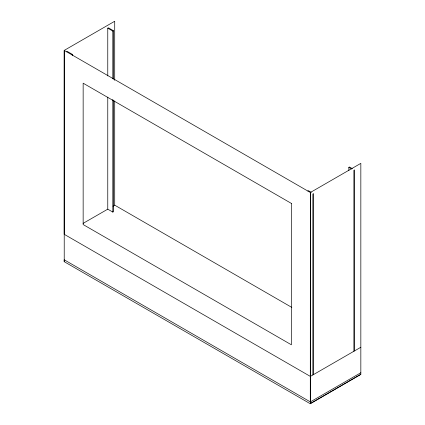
<?xml version="1.0" encoding="UTF-8"?>
<svg xmlns="http://www.w3.org/2000/svg" width="425" height="425" viewBox="0 0 425 425"><rect width="100%" height="100%" fill="white"/><g stroke="black" fill="none" stroke-linecap="round" stroke-linejoin="round"><path stroke-width="0.64" d="M310.287 403.75L360.836 374.34L360.836 163.349L310.346 192.498L310.287 403.75L64.164 261.651L64.175 259.771L310.346 401.896L360.836 372.746M360.836 347.257L310.346 376.407L64.175 234.281L64.223 50.4L114.713 21.25L114.713 80.341M66.746 51.85L67.378 51.489L72.425 54.405L72.425 55.728M107.764 75.905L107.764 28.172L108.396 27.806L113.443 30.722L113.443 79.119M71.793 54.767L72.425 54.405M107.764 28.172L112.811 31.083L113.443 30.722M112.986 206.152L114.713 205.158L291.826 307.413M83.098 223.375L107.764 209.169L112.811 212.08L113.443 211.719L113.443 100.337M307.812 191.038L308.444 190.671L311.249 192.291M348.84 170.675L348.84 167.36L349.472 166.993L352.277 168.613M360.836 374.34L310.346 403.49L310.346 192.498M348.84 167.36L351.645 168.98M310.617 192.653L64.223 50.4L64.223 261.396M354.519 350.901L354.519 169.91L353.887 170.276L353.887 351.268M313.491 374.579L313.491 193.587L312.858 193.949L312.858 374.946M114.713 100.922L114.713 205.158M112.811 31.083L112.811 78.822M112.811 99.376L112.811 212.08M107.764 97.123L107.764 209.169M291.412 203.432L83.151 83.194L83.151 224.565L291.412 344.803L291.412 203.432"/></g></svg>
